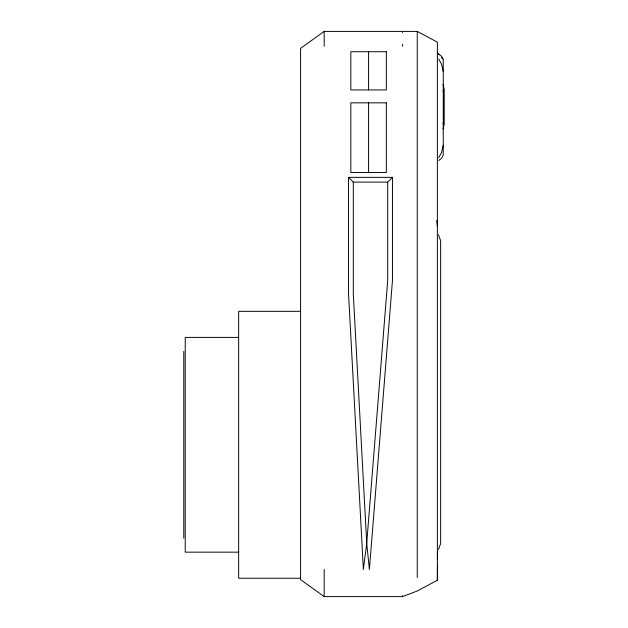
<?xml version="1.0" encoding="UTF-8"?>
<svg xmlns="http://www.w3.org/2000/svg" width="628" height="628" viewBox="0 0 628 628"><rect width="100%" height="100%" fill="white"/><g stroke="black" fill="none" stroke-linecap="round" stroke-linejoin="round"><path stroke-width="0.94" d="M437.371 580.241L437.371 42.162L417.251 31.4L324.189 31.4L300.577 48.356L300.577 579.644L324.189 596.6L402.548 596.6L417.251 591.003L437.371 580.241L437.488 563.63M443.25 145.225L441.523 152.604L438.705 157.793M443.023 129.03L444.216 124.273L444.216 89.317L443.023 84.56M443.007 91.303L443.25 90.628M387.704 182.104L392.453 177.355L348.54 177.355L348.54 293.723L363.369 569.47L366.721 543.298L387.704 280.52L387.704 182.104L353.289 182.104L348.54 177.355M438.705 160.501L441.523 158.303L443.25 155.171L443.25 59.354L441.523 56.222L438.705 54.016M300.577 311.331L238.656 311.331L238.656 578.239L300.577 578.239M238.656 337.409L185.229 337.409L185.229 552.161L238.656 552.161M437.371 52.713L439.184 54.777M441.586 57.533L442.795 58.914M438.705 58.969L441.523 64.158L443.25 71.537M443.007 123.221L443.25 123.897M436.758 220.389L437.371 226.221M437.386 558.41L437.441 559.077L437.441 551.533M417.251 31.4L417.251 577.572M402.548 31.4L402.548 32.53M402.548 44.274L402.548 46.205M402.548 595.674L402.548 596.6M392.453 177.355L392.453 280.708L369.397 569.47L366.721 543.298L353.289 293.598L353.289 182.104M368.573 51.716L368.573 89.945M368.573 102.851L368.573 172.504M324.189 31.4L324.189 46.205M324.189 569.47L324.189 596.6M183.784 351.358L183.784 538.22M438.501 234.676A60.987 43.128 0 0 0 440.636 240.453L440.644 543.801A60.987 43.128 0 0 0 438.501 549.579M386.33 51.716L350.817 51.716L350.817 89.945L386.33 89.945L386.33 51.716M386.33 102.851L350.817 102.851L350.817 172.504L386.33 172.504L386.33 102.851"/></g></svg>
